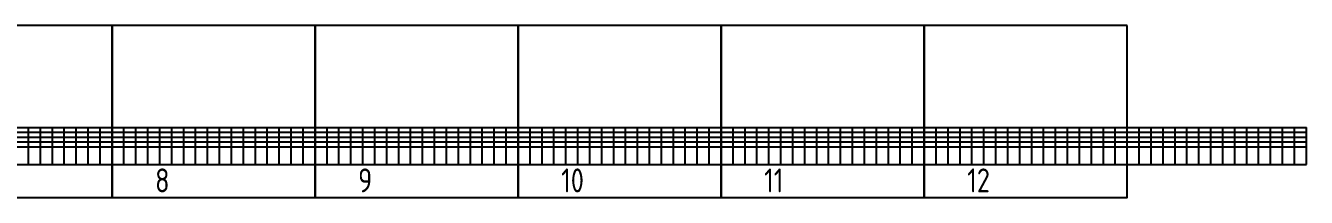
# Model space of a CAD drawing. Header units: millimetres. Extents: x -205 to 4435, y 0 to 4374.
# Drawn here: x 2290 to 4435, y 1291 to 1578 of the extents above; entities that cross this region are included whole.
import ezdxf
from ezdxf.enums import TextEntityAlignment as Align

# ---------------------------------------------------------------- set-up
doc = ezdxf.new("R2010")
doc.units = ezdxf.units.MM
doc.layers.add('SX_TABLE', color=7, linetype='Continuous')
doc.styles.add('SX_GOST', font='GOST2304A_0.ttf')
doc.styles.add('Unecom', font='GOST2304A_0.ttf', dxfattribs={"height": 2.5})

# ---------------------------------------------------------------- blocks, each defined once
blk = doc.blocks.new('SX_TCOL')
for p, q in [((-10, 62), (10, 62)), ((-10, 54), (10, 54)), ((-10, 46), (10, 46)), ((10, 0), (10, 62)), ((-10, 38), (10, 38)), ((-10, 30), (10, 30)), ((-10, 0), (10, 0))]:
    blk.add_line(p, q)
at = {"style": 'SX_GOST'}
for tag, p in [('CAB1', (-2.6, 90)), ('CAB2', (2.6, 90)), ('NAME1', (-3.6, 15)), ('NAME2', (0, 15)), ('NAME3', (3.6, 15))]:
    blk.add_attdef(tag, text='', height=2.5, rotation=90, dxfattribs=at).set_placement(p, align=Align.MIDDLE)
for tag, p in [('POW', (0, 42)), ('LINE', (0, 58)), ('PH', (0, 50)), ('CUR', (0, 34))]:
    blk.add_attdef(tag, text='', height=2.5, dxfattribs=at).set_placement(p, align=Align.MIDDLE)

msp = doc.modelspace()

# ---------------------------------------------------------------- linework, layer by layer
at = {"color": 6}
for points in [[(2435, 1578), (2095, 1578), (2095, 1291), (2435, 1291), (2435, 1578)], [(2775, 1578), (2435, 1578), (2435, 1291), (2775, 1291), (2775, 1578)], [(3115, 1578), (2775, 1578), (2775, 1291), (3115, 1291), (3115, 1578)], [(3455, 1578), (3115, 1578), (3115, 1291), (3455, 1291), (3455, 1578)], [(3795, 1578), (3455, 1578), (3455, 1291), (3795, 1291), (3795, 1578)], [(4135, 1578), (3795, 1578), (3795, 1291), (4135, 1291), (4135, 1578)]]:
    msp.add_lwpolyline(points, dxfattribs=at)

# ---------------------------------------------------------------- block references
at = {"layer": 'SX_TABLE'}
for p in [(2285, 1345.7), (2305, 1345.7), (2325, 1345.7), (2345, 1345.7), (2365, 1345.7), (2385, 1345.7), (2405, 1345.7), (2425, 1345.7), (2445, 1345.7), (2465, 1345.7), (2485, 1345.7), (2505, 1345.7), (2525, 1345.7), (2545, 1345.7), (2565, 1345.7), (2585, 1345.7), (2605, 1345.7), (2625, 1345.7), (2645, 1345.7), (2665, 1345.7), (2685, 1345.7), (2705, 1345.7), (2725, 1345.7), (2745, 1345.7), (2765, 1345.7), (2785, 1345.7), (2805, 1345.7), (2825, 1345.7), (2845, 1345.7), (2865, 1345.7), (2885, 1345.7), (2905, 1345.7), (2925, 1345.7), (2945, 1345.7), (2965, 1345.7), (2985, 1345.7), (3005, 1345.7), (3025, 1345.7), (3045, 1345.7), (3065, 1345.7), (3085, 1345.7), (3105, 1345.7), (3125, 1345.7), (3145, 1345.7), (3165, 1345.7), (3185, 1345.7), (3205, 1345.7), (3225, 1345.7), (3245, 1345.7), (3265, 1345.7), (3285, 1345.7), (3305, 1345.7), (3325, 1345.7), (3345, 1345.7), (3365, 1345.7), (3385, 1345.7), (3405, 1345.7), (3425, 1345.7), (3445, 1345.7), (3465, 1345.7), (3485, 1345.7), (3505, 1345.7), (3525, 1345.7), (3545, 1345.7), (3565, 1345.7), (3585, 1345.7), (3605, 1345.7), (3625, 1345.7), (3645, 1345.7), (3665, 1345.7), (3685, 1345.7), (3705, 1345.7), (3725, 1345.7), (3745, 1345.7), (3765, 1345.7), (3785, 1345.7), (3805, 1345.7), (3825, 1345.7), (3845, 1345.7), (3865, 1345.7), (3885, 1345.7), (3905, 1345.7), (3925, 1345.7), (3945, 1345.7), (3965, 1345.7), (3985, 1345.7), (4005, 1345.7), (4025, 1345.7), (4045, 1345.7), (4065, 1345.7), (4085, 1345.7), (4105, 1345.7), (4125, 1345.7), (4145, 1345.7), (4165, 1345.7), (4185, 1345.7), (4205, 1345.7), (4225, 1345.7), (4245, 1345.7), (4265, 1345.7), (4285, 1345.7), (4305, 1345.7), (4325, 1345.7), (4345, 1345.7), (4365, 1345.7), (4385, 1345.7), (4405, 1345.7), (4425, 1345.7)]:
    msp.add_blockref('SX_TCOL', p, dxfattribs=at)

# ---------------------------------------------------------------- texts
at = {"layer": 'Defpoints', "color": 6, "char_height": 40, "attachment_point": 1, "style": 'Unecom'}
for s, insert in [('8', (2507, 1339.3)), ('9', (2847, 1339.3)), ('10', (3187, 1339.3)), ('11', (3527, 1339.3)), ('12', (3867, 1339.3))]:
    msp.add_mtext_dynamic_manual_height_columns(s, width=99.921, gutter_width=12.5, heights=[0], dxfattribs=dict(at, insert=insert))

doc.saveas('drawing.dxf')
